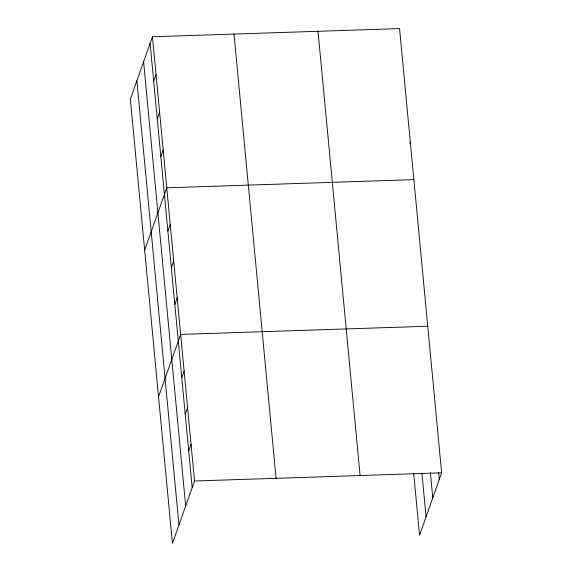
<?xml version="1.0" encoding="UTF-8"?>
<svg xmlns="http://www.w3.org/2000/svg" width="572" height="572" viewBox="0 0 572 572"><rect width="100%" height="100%" fill="white"/><g stroke="black" fill="none" stroke-linecap="round" stroke-linejoin="round"><path stroke-width="0.86" d="M152.459 36.765L130.359 99.163L172.437 543.4L194.537 481.002L152.459 36.765L399.563 28.6L441.641 472.837L419.541 535.235L413.678 473.28M153.689 81.16L156.034 74.524M157.264 118.919L159.609 112.284M160.839 156.678L163.184 150.05M144.666 250.2L166.767 187.809L413.871 179.644M167.889 231.088L170.234 224.46M171.357 267.739L173.709 261.104M174.832 304.39L177.177 297.755M158.551 396.804L180.652 334.405L427.756 326.24M181.774 377.684L184.12 371.056M185.242 414.335L187.595 407.707M188.717 450.986L191.062 444.358M409.702 143.536L410.288 141.877M194.537 481.002L441.641 472.837M438.631 472.486L439.289 479.472M430.38 472.565L432.775 497.869M421.929 473.201L426.061 516.831M318.018 31.296L360.095 475.532M234.005 34.07L276.076 478.314M150.107 43.393L192.185 487.637M143.593 61.797L185.671 506.034M136.88 80.759L178.957 524.996"/></g></svg>
